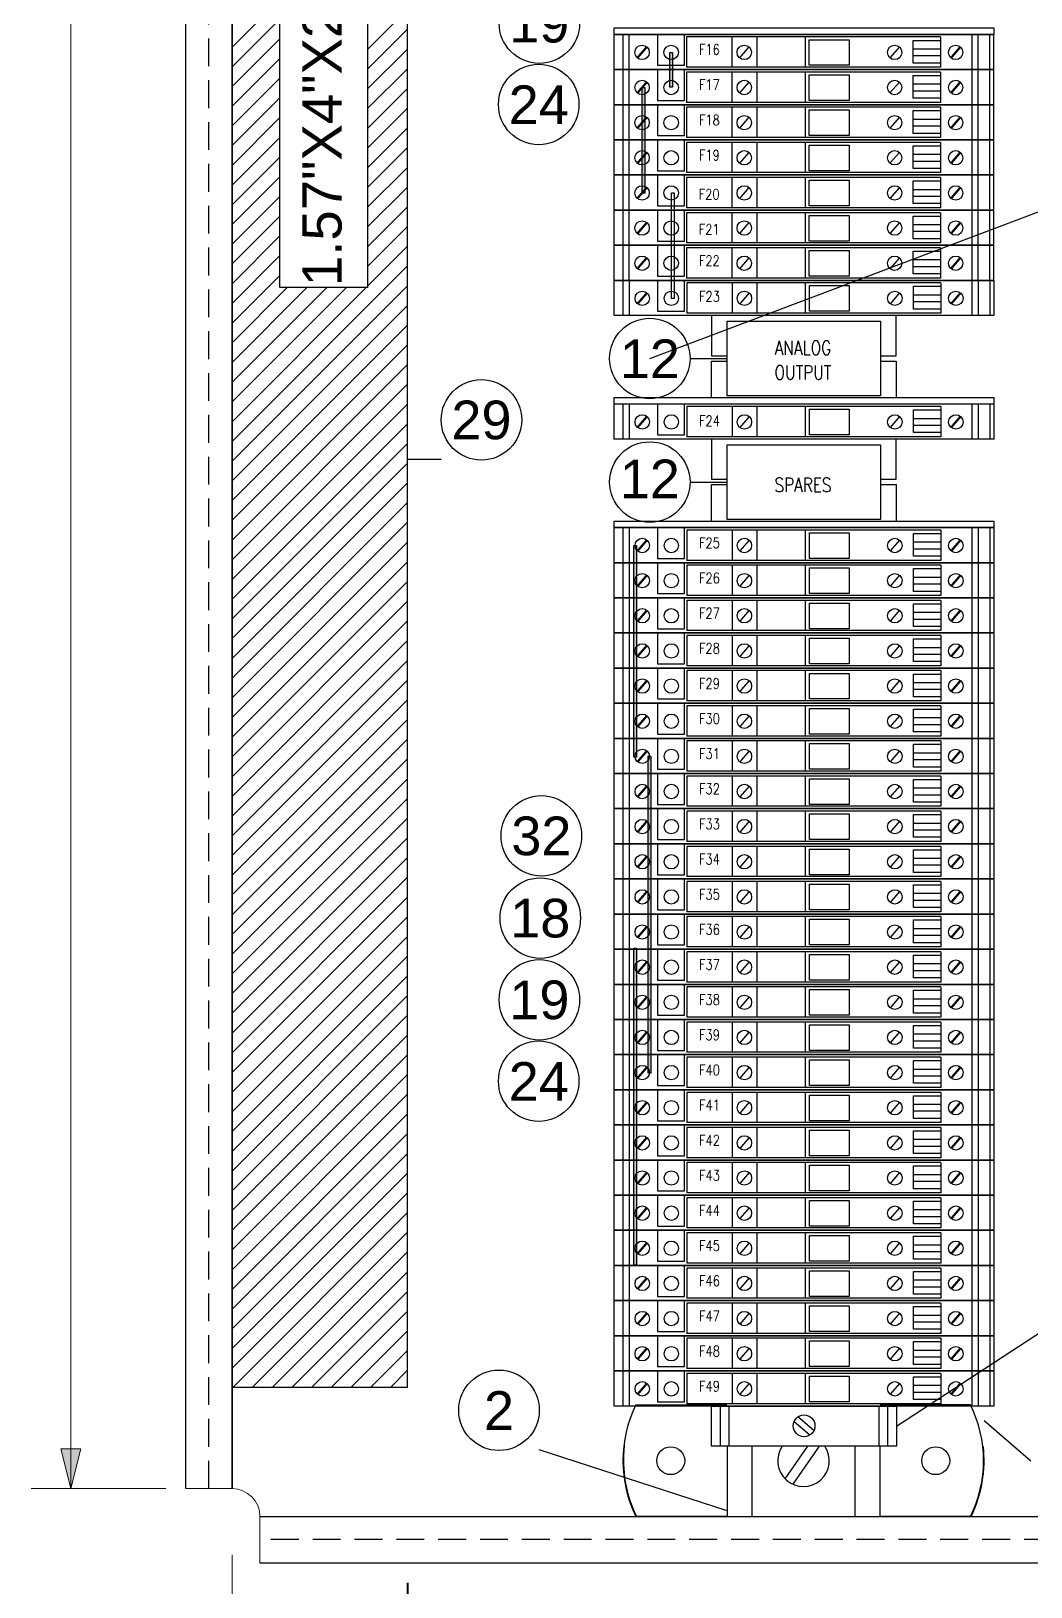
# Model space of a CAD drawing. Header units: inches. Extents: x -38 to 199, y -310 to 64.
# Drawn here: x 87.93 to 96.89, y 24.48 to 38.43 of the extents above; entities that cross this region are included whole.
import ezdxf
from ezdxf.enums import TextEntityAlignment as Align

# ---------------------------------------------------------------- set-up
doc = ezdxf.new("R2010")
doc.units = ezdxf.units.IN
doc.header["$MEASUREMENT"] = 0
doc.linetypes.add('HIDDEN', pattern=[0.375, 0.25, -0.125])
doc.layers.add('AM_0', color=7, linetype='Continuous', lineweight=30)
doc.layers.add('DIMENSION (ANSI)', color=7, linetype='Continuous', lineweight=9)
doc.layers.add('DETAIL$', color=5, linetype='Continuous')
doc.layers.add('FREE-TEXT', color=2, linetype='Continuous')
doc.styles.add('HELVLS', font='arial.ttf')
doc.styles.add('Note Text (ANSI)', font='arial.ttf')
doc.styles.add('ROMANS', font='romans')
doc.styles.get("Standard").update_dxf_attribs({"font": 'arial.ttf'})
doc.dimstyles.new('DIM_0', dxfattribs={"dimscale": 4.75, "dimtxt": 0.065, "dimasz": 0.075, "dimexe": 0.075, "dimexo": 0.125, "dimgap": 0.0625, "dimtad": 0, "dimtih": 1, "dimtoh": 1, "dimrnd": 1e-08, "dimzin": 0, "dimdsep": 46, "dimlunit": 5, "dimtxsty": 'Note Text (ANSI)', "dimblk": 'Filled-1', "dimcen": 0.09, "dimdle": 0.45, "dimclrd": 256, "dimclre": 256, "dimclrt": 256, "dimadec": 0, "dimazin": 1, "dimtm": 1e-09, "dimtfac": 1.263158, "dimtofl": 0, "dimtmove": 0, "dimatfit": 3, "dimfxl": 1, "dimfrac": 2, "dimtolj": 1, "dimtzin": 4, "dimlwd": -1, "dimlwe": -1, "dimarcsym": 0})
doc.dimstyles.get("Standard").update_dxf_attribs({"dimtxt": 0.18, "dimasz": 0.18, "dimexe": 0.18, "dimexo": 0.0625, "dimgap": 0.09, "dimtad": 0, "dimtih": 1, "dimtoh": 1, "dimdec": 4, "dimzin": 0, "dimdsep": 46, "dimtxsty": 'Standard', "dimcen": 0.09, "dimadec": 0, "dimazin": 0, "dimtfac": 1, "dimtdec": 4, "dimtofl": 0, "dimtmove": 0, "dimatfit": 3, "dimfxl": 1, "dimtolj": 1, "dimtzin": 0, "dimarcsym": 0})

# ---------------------------------------------------------------- blocks, each defined once
blk = doc.blocks.new('A$C595E315F')
at = {"color": 8}
for p, q in [((-0.579, -0.36), (-0.579, 0)), ((-0.579, 0), (1.077, 0)), ((1.077, 0), (1.077, -0.36)), ((1.077, -0.36), (-0.579, -0.36))]:
    blk.add_line(p, q, dxfattribs=at)
for p, q in [((-0.501, -0.36), (-0.501, 0)), ((-0.423, -0.36), (-0.423, 0)), ((0.922, -0.36), (0.922, 0)), ((0.999, -0.36), (0.999, 0))]:
    blk.add_line(p, q)
blk.add_circle((0.249, -0.177), 0.0976, dxfattribs=at)
at = {"layer": 'DETAIL$', "color": 8}
for points in [[(0.16, -0.137), (0.302, -0.259)], [(0.338, -0.218), (0.194, -0.096)]]:
    blk.add_lwpolyline(points, dxfattribs=at)
blk = doc.blocks.new('A$C6892190E')
at = {"color": 8}
for p, q in [((1.226, -0.177), (-1.05, -0.177)), ((-1.05, -0.177), (-1.05, -0.448)), ((-0.643, -0.177), (-0.643, -0.448)), ((-0.421, -0.177), (-0.421, -0.448)), ((0.012, -0.177), (0.012, -0.448)), ((1.226, -0.177), (1.226, -0.448)), ((1.226, -0.448), (-1.05, -0.448))]:
    blk.add_line(p, q, dxfattribs=at)
blk.add_lwpolyline([(-1.699, -0.469), (-1.699, -0.154), (1.701, -0.154), (1.701, -0.469)], close=True, dxfattribs=at)
for points in [[(-0.491, -0.266), (-0.575, -0.364)], [(0.05, -0.201), (0.406, -0.201), (0.406, -0.431), (0.05, -0.431), (0.05, -0.201)], [(0.857, -0.266), (0.773, -0.364)], [(1.227, -0.411), (0.982, -0.411), (0.982, -0.207), (1.227, -0.207)], [(0.982, -0.283), (1.227, -0.283), (1.227, -0.347), (0.982, -0.347)]]:
    blk.add_lwpolyline(points, dxfattribs=at)
for centre in [(-1.449, -0.315), (-0.533, -0.315), (0.815, -0.315), (1.362, -0.315)]:
    blk.add_circle(centre, 0.0645, dxfattribs=at)
at = {"layer": 'DETAIL$', "color": 8}
for points in [[(-1.622, -0.154), (-1.622, -0.469)], [(-1.567, -0.154), (-1.567, -0.469)], [(-1.311, -0.157), (-1.311, -0.431), (-1.069, -0.431), (-1.069, -0.157)], [(1.506, -0.154), (1.506, -0.469)], [(1.561, -0.154), (1.561, -0.469)], [(1.666, -0.154), (1.666, -0.469)]]:
    blk.add_lwpolyline(points, dxfattribs=at)
at = {"layer": 'DETAIL$', "color": 8, "const_width": 0.02}
for points in [[(-1.406, -0.266), (-1.491, -0.364)], [(1.404, -0.266), (1.32, -0.364)]]:
    blk.add_lwpolyline(points, dxfattribs=at)
at = {"layer": 'DETAIL$', "color": 8}
blk.add_circle((-1.188, -0.315), 0.0645, dxfattribs=at)
blk = doc.blocks.new('Filled-1')
at = {"color": 0}
for p, q in [((0, 0), (-1, 0.25)), ((-1, 0.25), (-1, -0.25)), ((-1, 0), (0, 0)), ((-1, -0.25), (0, 0))]:
    blk.add_line(p, q, dxfattribs=at)
blk.add_solid([(-1, -0.25), (0, 0), (-1, 0.25)], dxfattribs=at)
blk = doc.blocks.new('*D96')
at = {"layer": 'DEFPOINTS', "color": 0, "transparency": 16777216}
for p in [(89.73, 59.865), (88.286, 25.365), (89.73, 25.365)]:
    blk.add_point(p, dxfattribs=at)
at = {"layer": 'DIMENSION (ANSI)', "transparency": 16777216}
for p, q in [((89.137, 59.865), (87.93, 59.865)), ((88.286, 59.508), (88.286, 43.069)), ((88.286, 25.721), (88.286, 42.16)), ((89.137, 25.365), (87.93, 25.365))]:
    blk.add_line(p, q, dxfattribs=at)
at = {"layer": 'DIMENSION (ANSI)', "transparency": 16777216, "xscale": 0.35625, "yscale": 0.35625, "zscale": 0.35625}
for p, rotation in [((88.286, 59.865), 90), ((88.286, 25.365), 270)]:
    blk.add_blockref('Filled-1', p, dxfattribs=dict(at, rotation=rotation))
at = {"layer": 'DIMENSION (ANSI)', "transparency": 16777216, "insert": (88.286, 42.615), "char_height": 0.3088, "attachment_point": 5, "style": 'Note Text (ANSI)'}
blk.add_mtext('\\A1;36"', dxfattribs=at)
blk = doc.blocks.new('*D97')
at = {"layer": 'DEFPOINTS', "color": 0, "transparency": 16777216}
for p in [(90.539, 50.114), (90.815, 50.114), (90.815, 25.114)]:
    blk.add_point(p, dxfattribs=at)
at = {"layer": 'AM_0', "color": 3, "transparency": 16777216, "insert": (90.539, 37.614), "char_height": 0.35, "attachment_point": 5, "rotation": 90}
blk.add_mtext('\\A1;1.57"X4"X23"', dxfattribs=at)
blk = doc.blocks.new('_NONE')
at = {"color": 0, "linetype": 'ByBlock'}
blk.add_circle((0, 0), 0.25, dxfattribs=at)
blk = doc.blocks.new('*D124')
at = {"layer": 'DEFPOINTS', "color": 0, "transparency": 16777216}
for p in [(89.73, 25.365), (91.31, 25.115), (91.31, 22.071)]:
    blk.add_point(p, dxfattribs=at)
at = {"layer": 'DIMENSION (ANSI)', "transparency": 16777216}
for p, q in [((89.73, 24.771), (89.73, 21.715)), ((91.31, 24.521), (91.31, 21.715)), ((89.374, 22.071), (89.018, 22.071)), ((91.667, 22.071), (92.023, 22.071))]:
    blk.add_line(p, q, dxfattribs=at)
at = {"layer": 'DIMENSION (ANSI)', "transparency": 16777216, "xscale": 0.35625, "yscale": 0.35625, "zscale": 0.35625}
blk.add_blockref('Filled-1', (89.73, 22.071), dxfattribs=at)
at = {"layer": 'DIMENSION (ANSI)', "transparency": 16777216, "xscale": 0.35625, "yscale": 0.35625, "zscale": 0.35625, "rotation": 180}
blk.add_blockref('Filled-1', (91.31, 22.071), dxfattribs=at)
at = {"layer": 'DIMENSION (ANSI)', "transparency": 16777216, "insert": (90.52, 22.071), "char_height": 0.3088, "attachment_point": 5, "style": 'Note Text (ANSI)'}
blk.add_mtext('\\A1;1.6"', dxfattribs=at)
blk = doc.blocks.new('*D98')
at = {"layer": 'DEFPOINTS', "color": 0, "transparency": 16777216}
for p in [(91.3, 25.115), (97.849, 25.115), (97.849, 22.073)]:
    blk.add_point(p, dxfattribs=at)
at = {"layer": 'DIMENSION (ANSI)', "transparency": 16777216}
for p, q in [((91.3, 24.521), (91.3, 21.717)), ((97.849, 24.521), (97.849, 21.717)), ((91.657, 22.073), (93.92, 22.073)), ((97.493, 22.073), (95.23, 22.073))]:
    blk.add_line(p, q, dxfattribs=at)
at = {"layer": 'DIMENSION (ANSI)', "transparency": 16777216, "xscale": 0.35625, "yscale": 0.35625, "zscale": 0.35625, "rotation": 180}
blk.add_blockref('Filled-1', (91.3, 22.073), dxfattribs=at)
at = {"layer": 'DIMENSION (ANSI)', "transparency": 16777216, "xscale": 0.35625, "yscale": 0.35625, "zscale": 0.35625}
blk.add_blockref('Filled-1', (97.849, 22.073), dxfattribs=at)
at = {"layer": 'DIMENSION (ANSI)', "transparency": 16777216, "insert": (94.575, 22.073), "char_height": 0.3088, "attachment_point": 5, "style": 'Note Text (ANSI)'}
blk.add_mtext('\\A1;6.5"', dxfattribs=at)

msp = doc.modelspace()

# ---------------------------------------------------------------- hatches: boundary and pattern name
h = msp.add_hatch(color=256)
h.dxf.hatch_style = 1
h.paths.add_polyline_path([(93.6779, 38.23914), (93.65403, 38.23914), (93.65403, 38.17571, 0.09324625), (93.6779, 38.17571)])
h.paths.add_polyline_path([(93.6779, 38.17571, -0.09324625), (93.65403, 38.17571), (93.65403, 38.1227), (93.6779, 38.1227)])
h.paths.add_polyline_path([(93.6779, 38.1227), (93.65403, 38.1227), (93.65403, 38.08457), (93.6779, 38.08457)])
h.paths.add_polyline_path([(93.6779, 38.08457), (93.65403, 38.08457), (93.65403, 37.98757, -0.09324625), (93.6779, 37.98757)])
h.paths.add_polyline_path([(93.6779, 37.98757, 0.09324625), (93.65403, 37.98757), (93.65403, 37.92654), (93.6779, 37.92654)])
h = msp.add_hatch(color=0)
h.dxf.hatch_style = 1
h.paths.add_polyline_path([(93.40527, 36.97769), (93.42914, 36.97769), (93.42914, 37.92414), (93.40527, 37.92414)])
h = msp.add_hatch(color=0)
h.dxf.hatch_style = 1
h.paths.add_polyline_path([(93.35407, 33.81873), (93.3302, 33.81873), (93.3302, 31.92227), (93.35407, 31.92227)])
h = msp.add_hatch(color=0)
h.dxf.hatch_style = 1
h.paths.add_polyline_path([(93.48316, 31.92873), (93.45929, 31.92873), (93.45929, 29.08727), (93.48316, 29.08727)])
h = msp.add_hatch(color=0)
h.dxf.hatch_style = 1
h.paths.add_polyline_path([(93.35407, 30.20751), (93.3302, 30.20751), (93.3302, 27.36604), (93.35407, 27.36604)])

# ---------------------------------------------------------------- linework, layer by layer
at = {"linetype": 'HIDDEN'}
for p, q in [((89.52286, 25.36457), (89.52286, 59.86457)), ((122.95314, 24.90707), (89.98036, 24.90707))]:
    msp.add_line(p, q, dxfattribs=at)
for p, q in [((89.73036, 26.23957), (89.73036, 59.86457)), ((89.31536, 25.36457), (89.31536, 39.98054)), ((94.02749, 35.87957), (94.02749, 35.51954)), ((95.68311, 35.51954), (95.68311, 35.87957)), ((94.02749, 35.51954), (94.1678, 35.51954)), ((94.02749, 35.14587), (94.02749, 35.47167)), ((94.02749, 35.47167), (94.1678, 35.47167)), ((95.5428, 35.51954), (95.68311, 35.51954)), ((95.5428, 35.47167), (95.68311, 35.47167)), ((95.68311, 35.47167), (95.68311, 35.14587)), ((94.02752, 34.77187), (94.02752, 34.41184)), ((95.68314, 34.41184), (95.68314, 34.77187)), ((91.60472, 34.58832), (91.30036, 34.58832)), ((94.02752, 34.41184), (94.16783, 34.41184)), ((94.02752, 34.03817), (94.02752, 34.36397)), ((94.02752, 34.36397), (94.16783, 34.36397)), ((95.54283, 34.41184), (95.68314, 34.41184)), ((95.54283, 34.36397), (95.68314, 34.36397)), ((95.68314, 34.36397), (95.68314, 34.03817)), ((93.34936, 26.11457), (94.16431, 26.11457)), ((96.34936, 26.11457), (95.53931, 26.11457)), ((94.16925, 25.11457), (94.16925, 25.74414)), ((94.38931, 25.74414), (94.38931, 25.11457)), ((95.31431, 25.11457), (95.31431, 25.74414)), ((95.53931, 25.11457), (95.53931, 25.74414)), ((93.99175, 25.11457), (93.3543, 25.11457)), ((94.16925, 25.11457), (93.53231, 25.11457)), ((96.1812, 25.11457), (95.54425, 25.11457)), ((96.3543, 25.11457), (95.72175, 25.11457)), ((89.98036, 24.69957), (122.61856, 24.69957))]:
    msp.add_line(p, q)
at = {"color": 0}
for p, q in [((89.73036, 25.36457), (89.73036, 50.11457)), ((91.30036, 50.11457), (91.30036, 26.27071)), ((93.47466, 35.49507), (102.41192, 38.87207)), ((93.83544, 35.49507), (94.1678, 35.49507)), ((93.83547, 34.38737), (94.16783, 34.38737)), ((95.68457, 25.92415), (97.07179, 26.83)), ((91.30036, 26.27071), (89.73036, 26.27071)), ((96.88966, 25.60893), (96.47049, 25.97072)), ((94.16801, 25.16497), (92.48352, 25.71048))]:
    msp.add_line(p, q, dxfattribs=at)
at = {"color": 0, "linetype": 'Continuous'}
for p, q in [((89.73036, 38.28696), (90.15824, 38.71484)), ((89.73036, 38.11018), (90.15824, 38.53807)), ((90.9457, 38.26487), (91.30036, 38.61952)), ((89.73036, 37.93341), (90.15824, 38.36129)), ((90.9457, 38.08809), (91.30036, 38.44275)), ((90.9457, 37.91132), (91.30036, 38.26597)), ((89.73036, 37.75663), (90.15824, 38.18451)), ((90.9457, 37.73454), (91.30036, 38.08919)), ((89.73036, 37.57985), (90.15824, 38.00774)), ((89.73036, 37.40308), (90.15824, 37.83096)), ((90.9457, 37.55776), (91.30036, 37.91242)), ((90.9457, 37.38099), (91.30036, 37.73564)), ((89.73036, 37.2263), (90.15824, 37.65418)), ((90.9457, 37.20421), (91.30036, 37.55886)), ((89.73036, 37.04952), (90.15824, 37.47741)), ((90.9457, 37.02743), (91.30036, 37.38209)), ((89.73036, 36.87275), (90.15824, 37.30063)), ((89.73036, 36.69597), (90.15824, 37.12385)), ((90.9457, 36.85066), (91.30036, 37.20531)), ((90.9457, 36.67388), (91.30036, 37.02853)), ((89.73036, 36.51919), (90.15824, 36.94708)), ((90.9457, 36.4971), (91.30036, 36.85176)), ((89.73036, 36.34242), (90.15824, 36.7703)), ((89.73036, 36.16564), (90.15824, 36.59352)), ((90.9457, 36.32033), (91.30036, 36.67498)), ((89.73036, 35.98886), (90.15824, 36.41675)), ((90.9457, 36.14355), (91.30036, 36.4982)), ((89.73036, 34.75143), (91.30036, 36.32143)), ((89.73036, 35.81209), (90.15824, 36.23997)), ((89.73036, 34.57465), (91.30036, 36.14465)), ((89.73036, 35.63531), (90.22521, 36.13016)), ((89.73036, 35.45853), (90.40199, 36.13016)), ((89.73036, 35.28176), (90.57876, 36.13016)), ((89.73036, 35.10498), (90.75554, 36.13016)), ((89.73036, 34.9282), (90.93232, 36.13016)), ((89.73036, 34.39787), (91.30036, 35.96787)), ((89.73036, 34.2211), (91.30036, 35.7911)), ((89.73036, 34.04432), (91.30036, 35.61432)), ((89.73036, 33.86754), (91.30036, 35.43754)), ((89.73036, 33.69077), (91.30036, 35.26077)), ((89.73036, 33.51399), (91.30036, 35.08399)), ((89.73036, 33.33721), (91.30036, 34.90721)), ((89.73036, 33.16044), (91.30036, 34.73044)), ((89.73036, 32.98366), (91.30036, 34.55366)), ((89.73036, 32.80688), (91.30036, 34.37688)), ((89.73036, 32.63011), (91.30036, 34.20011)), ((89.73036, 32.45333), (91.30036, 34.02333)), ((89.73036, 32.27655), (91.30036, 33.84655)), ((89.73036, 32.09978), (91.30036, 33.66978)), ((89.73036, 31.923), (91.30036, 33.493)), ((89.73036, 31.74622), (91.30036, 33.31622)), ((89.73036, 31.56945), (91.30036, 33.13945)), ((89.73036, 31.39267), (91.30036, 32.96267)), ((89.73036, 31.21589), (91.30036, 32.78589)), ((89.73036, 31.03912), (91.30036, 32.60912)), ((89.73036, 30.86234), (91.30036, 32.43234)), ((89.73036, 30.68556), (91.30036, 32.25556)), ((89.73036, 30.50879), (91.30036, 32.07879)), ((89.73036, 30.33201), (91.30036, 31.90201)), ((89.73036, 30.15523), (91.30036, 31.72523)), ((89.73036, 29.97846), (91.30036, 31.54846)), ((89.73036, 29.80168), (91.30036, 31.37168)), ((89.73036, 29.6249), (91.30036, 31.1949)), ((89.73036, 29.44813), (91.30036, 31.01813)), ((89.73036, 29.27135), (91.30036, 30.84135)), ((89.73036, 29.09457), (91.30036, 30.66457)), ((89.73036, 28.9178), (91.30036, 30.4878)), ((89.73036, 28.74102), (91.30036, 30.31102)), ((89.73036, 28.56424), (91.30036, 30.13424)), ((89.73036, 28.38747), (91.30036, 29.95747)), ((89.73036, 28.21069), (91.30036, 29.78069)), ((89.73036, 28.03391), (91.30036, 29.60391)), ((89.73036, 27.85714), (91.30036, 29.42714)), ((89.73036, 27.68036), (91.30036, 29.25036)), ((89.73036, 27.50358), (91.30036, 29.07358)), ((89.73036, 27.32681), (91.30036, 28.89681)), ((89.73036, 27.15003), (91.30036, 28.72003)), ((89.73036, 26.97325), (91.30036, 28.54325)), ((89.73036, 26.79648), (91.30036, 28.36648)), ((89.73036, 26.6197), (91.30036, 28.1897)), ((89.73036, 26.44292), (91.30036, 28.01292)), ((89.73036, 26.26615), (91.30036, 27.83615)), ((89.9117, 26.27071), (91.30036, 27.65937)), ((90.08847, 26.27071), (91.30036, 27.48259)), ((90.26525, 26.27071), (91.30036, 27.30582)), ((90.44203, 26.27071), (91.30036, 27.12904)), ((90.6188, 26.27071), (91.30036, 26.95226)), ((90.79558, 26.27071), (91.30036, 26.77549)), ((90.97236, 26.27071), (91.30036, 26.59871)), ((91.14913, 26.27071), (91.30036, 26.42193))]:
    msp.add_line(p, q, dxfattribs=at)
at = {"color": 7, "linetype": 'Continuous', "lineweight": 15}
for p, q in [((89.31536, 25.36457), (89.73036, 25.36457)), ((89.98036, 25.11457), (89.98036, 24.69957))]:
    msp.add_line(p, q, dxfattribs=at)
for points in [[(89.73036, 59.86457), (89.73036, 25.36457)], [(94.68802, 25.45147), (94.89105, 25.74414)], [(94.99234, 25.74414), (94.75639, 25.40403)], [(89.98036, 25.11457), (124.48036, 25.11457)]]:
    msp.add_lwpolyline(points)
at = {"color": 0}
for points in [[(90.15824, 39.11148), (90.9457, 39.11148), (90.9457, 36.13016), (90.15824, 36.13016)], [(93.65403, 38.23914), (93.6779, 38.23914), (93.6779, 37.92654), (93.65403, 37.92654)], [(93.40527, 37.92414), (93.42914, 37.92414), (93.42914, 36.97769), (93.40527, 36.97769)], [(93.66737, 36.98059), (93.69124, 36.98059), (93.69124, 36.03414), (93.66737, 36.03414)], [(93.3302, 33.81873), (93.35407, 33.81873), (93.35407, 31.92227), (93.3302, 31.92227)], [(93.45929, 31.92873), (93.48316, 31.92873), (93.48316, 29.08727), (93.45929, 29.08727)], [(93.3302, 30.20751), (93.35407, 30.20751), (93.35407, 27.36604), (93.3302, 27.36604)]]:
    msp.add_lwpolyline(points, close=True, dxfattribs=at)
at = {"color": 7}
msp.add_lwpolyline([(93.15385, 38.39957), (93.15385, 38.45857), (96.55678, 38.45857), (96.55675, 38.39957)], close=True, dxfattribs=at)
for points in [[(94.1678, 35.16057), (94.1678, 35.82957), (95.5428, 35.82957), (95.5428, 35.16057)], [(93.15383, 35.08687), (93.15383, 35.14587), (96.55677, 35.14587), (96.55674, 35.08687)], [(94.16783, 34.05287), (94.16783, 34.72187), (95.54283, 34.72187), (95.54283, 34.05287)], [(93.15386, 33.97917), (93.15386, 34.03817), (96.5568, 34.03817), (96.55677, 33.97917)]]:
    msp.add_lwpolyline(points, close=True)
for centre in [(93.66186, 25.61457), (96.03686, 25.61457)]:
    msp.add_circle(centre, 0.125)
for centre, radius, start, end in [((94.36718, 25.61457), 1.134, 153.837622, 206.162378), ((95.33154, 25.61457), 1.134, 333.837622, 26.162378), ((94.37213, 25.61457), 1.134, 173.241962, 206.162378), ((94.85181, 25.61457), 0.23115, 145.90736, 34.09264), ((95.33648, 25.61457), 1.134, 333.837622, 6.758038)]:
    msp.add_arc(centre, radius, start, end)
at = {"color": 7, "linetype": 'Continuous', "lineweight": 15}
msp.add_arc((89.73036, 25.11457), 0.25, 0, 90, dxfattribs=at)
at = {"layer": 'FREE-TEXT', "color": 0}
for centre in [(92.48479, 38.50129), (92.47885, 37.7723), (93.47466, 35.49507), (91.9655, 34.94447), (93.47469, 34.38737), (92.50251, 31.2155), (92.49275, 30.47846), (92.48479, 29.74582), (92.47885, 29.01682), (92.12274, 26.06664)]:
    msp.add_circle(centre, 0.36078, dxfattribs=at)

# ---------------------------------------------------------------- block references
for name, p in [('A$C6892190E', (94.85385, 38.55396)), ('A$C6892190E', (94.85385, 38.23896)), ('A$C6892190E', (94.85385, 37.92396)), ('A$C6892190E', (94.85385, 37.60896)), ('A$C6892190E', (94.85385, 37.29396)), ('A$C6892190E', (94.85385, 36.97896)), ('A$C6892190E', (94.85385, 36.66396)), ('A$C6892190E', (94.85526, 36.34896)), ('A$C6892190E', (94.85529, 35.24126)), ('A$C6892190E', (94.85526, 34.13356)), ('A$C6892190E', (94.85526, 33.81856)), ('A$C6892190E', (94.85526, 33.50356)), ('A$C6892190E', (94.85526, 33.18856)), ('A$C6892190E', (94.85526, 32.87356)), ('A$C6892190E', (94.85526, 32.55856)), ('A$C6892190E', (94.85526, 32.24356)), ('A$C6892190E', (94.85526, 31.92856)), ('A$C6892190E', (94.85526, 31.61356)), ('A$C6892190E', (94.85526, 31.29856)), ('A$C6892190E', (94.85526, 30.98356)), ('A$C6892190E', (94.85526, 30.66856)), ('A$C6892190E', (94.85526, 30.35356)), ('A$C6892190E', (94.85526, 30.03856)), ('A$C6892190E', (94.85526, 29.72356)), ('A$C6892190E', (94.85526, 29.40856)), ('A$C6892190E', (94.85526, 29.09356)), ('A$C6892190E', (94.85526, 28.77856)), ('A$C6892190E', (94.85526, 28.46356)), ('A$C6892190E', (94.85526, 28.14856)), ('A$C6892190E', (94.85526, 27.83356)), ('A$C6892190E', (94.85526, 27.51856)), ('A$C6892190E', (94.85526, 27.20356)), ('A$C6892190E', (94.85526, 26.88856)), ('A$C6892190E', (94.85526, 26.57356)), ('A$C595E315F', (94.60764, 26.10417))]:
    msp.add_blockref(name, p)

# ---------------------------------------------------------------- texts
at = {"color": 6, "style": 'ROMANS', "width": 0.8}
for s, height, p in [('F16', 0.09375, (94.00802, 38.26454)), ('F17', 0.09375, (94.00802, 37.94954)), ('F18', 0.09375, (94.00802, 37.63231)), ('F19', 0.09375, (94.00802, 37.31731)), ('F20', 0.09375, (94.00661, 36.9674)), ('F21', 0.09375, (94.00661, 36.6524)), ('F22', 0.09375, (94.00802, 36.37231)), ('F23', 0.09375, (94.00943, 36.05126)), ('ANALOG', 0.125, (94.84732, 35.59173)), ('OUTPUT', 0.125, (94.84732, 35.36982)), ('F24', 0.09375, (94.00943, 34.93639)), ('SPARES', 0.125, (94.84735, 34.36188)), ('F25', 0.09375, (94.00943, 33.8419)), ('F26', 0.09375, (94.00943, 33.5269)), ('F27', 0.09375, (94.00943, 33.2119)), ('F28', 0.09375, (94.00943, 32.8969)), ('F29', 0.09375, (94.00943, 32.5819)), ('F30', 0.09375, (94.00943, 32.2669)), ('F31', 0.09375, (94.00943, 31.9519)), ('F32', 0.09375, (94.00943, 31.6369)), ('F33', 0.09375, (94.00943, 31.3219)), ('F34', 0.09375, (94.00943, 31.0069)), ('F35', 0.09375, (94.00943, 30.6919)), ('F36', 0.09375, (94.00943, 30.3769)), ('F37', 0.09375, (94.00943, 30.0619)), ('F38', 0.09375, (94.00943, 29.7469)), ('F39', 0.09375, (94.00943, 29.4319)), ('F40', 0.09375, (94.00943, 29.1169)), ('F41', 0.09375, (94.00943, 28.8019)), ('F42', 0.09375, (94.00943, 28.4869)), ('F43', 0.09375, (94.00943, 28.1719)), ('F44', 0.09375, (94.00943, 27.8569)), ('F45', 0.09375, (94.00943, 27.5419)), ('F46', 0.09375, (94.00943, 27.2269)), ('F47', 0.09375, (94.00943, 26.9119)), ('F48', 0.09375, (94.00943, 26.5969)), ('F49', 0.09375, (94.00943, 26.2819))]:
    msp.add_text(s, height=height, dxfattribs=at).set_placement(p, align=Align.MIDDLE)
at = {"layer": 'FREE-TEXT', "color": 0, "style": 'HELVLS'}
for s, height, p in [('19', 0.346581, (92.48479, 38.50129)), ('24', 0.346581, (92.47885, 37.7723)), ('12', 0.346581, (93.47466, 35.49507)), ('29', 0.346581, (91.9655, 34.94447)), ('12', 0.346581, (93.47466, 34.41797)), ('32', 0.346581, (92.50251, 31.2155)), ('18', 0.346581, (92.49275, 30.47846)), ('19', 0.346581, (92.48479, 29.74582)), ('24', 0.346581, (92.47885, 29.01682)), ('2', 0.34658, (92.12274, 26.06664))]:
    msp.add_text(s, height=height, dxfattribs=at).set_placement(p, align=Align.MIDDLE)

# ---------------------------------------------------------------- dimensions: what is measured, and where the dimension line sits
at = {"layer": 'AM_0'}
dim = msp.add_linear_dim(base=(90.5385, 50.11362), p1=(90.81457, 25.11362), p2=(90.81457, 50.11362), angle=90, text='1.57"X4"X23"', dimstyle='Standard', override={"dimtxt": 0.35, "dimasz": 0, "dimexe": 0, "dimexo": 0, "dimgap": 0.125, "dimtih": 0, "dimtoh": 0, "dimlunit": 5, "dimpost": '2x3x<>"', "dimblk1": 'NONE', "dimblk2": 'NONE', "dimsah": 1, "dimse1": 1, "dimse2": 1, "dimsd1": 1, "dimsd2": 1, "dimclrd": 256, "dimclre": 256, "dimclrt": 3, "dimtmove": 2, "dimfrac": 2}, dxfattribs=at)
dim.commit()
dim.dimension.update_dxf_attribs({"geometry": '*D97', "text_midpoint": (90.5385, 37.61362)})
at = {"layer": 'DIMENSION (ANSI)'}
dim = msp.add_linear_dim(base=(88.28583, 25.36457), p1=(89.73036, 59.86457), p2=(89.73036, 25.36457), angle=90, text='36"', dimstyle='DIM_0', override={"dimpost": '"', "dimtmove": 1}, dxfattribs=at)
dim.commit()
dim.dimension.update_dxf_attribs({"geometry": '*D96', "text_midpoint": (88.28583, 42.61457)})
dim = msp.add_linear_dim(base=(91.31036, 22.07148), p1=(89.73036, 25.36457), p2=(91.31036, 25.11457), text='1.6"', dimstyle='DIM_0', override={"dimpost": '"', "dimtmove": 1}, dxfattribs=at)
dim.commit()
dim.dimension.update_dxf_attribs({"geometry": '*D124', "text_midpoint": (90.52036, 22.07148), "dimtype": 160})
dim = msp.add_aligned_dim(p1=(91.30036, 25.11457), p2=(97.84912, 25.11457), distance=-3.04117, text='6.5"', dimstyle='DIM_0', override={"dimpost": '"', "dimtmove": 1}, dxfattribs=at)
dim.commit()
dim.dimension.update_dxf_attribs({"geometry": '*D98', "text_midpoint": (94.57474, 22.0734)})

doc.saveas('drawing.dxf')
